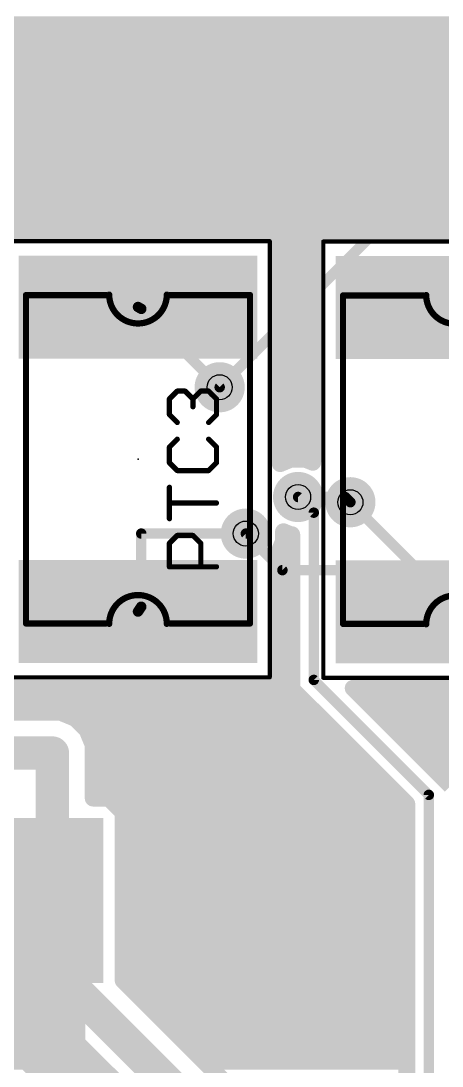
# Model space of a CAD drawing. Extents: x 0 to 10.8, y 0 to 6.1.
# Drawn here: x 1.47 to 1.873, y 2.556 to 3.556 of the extents above; entities that cross this region are included whole.
import ezdxf

# ---------------------------------------------------------------- set-up
doc = ezdxf.new("R2010")
doc.units = 0
for name, color, linetype in [('1', 22, 'CONTINUOUS'), ('116', 253, 'CONTINUOUS'), ('16', 175, 'CONTINUOUS'), ('18', 82, 'CONTINUOUS'), ('21', 253, 'CONTINUOUS'), ('23', 7, 'CONTINUOUS'), ('25', 253, 'CONTINUOUS'), ('29', 253, 'CONTINUOUS'), ('30', 253, 'CONTINUOUS'), ('31', 253, 'CONTINUOUS'), ('41', 22, 'CONTINUOUS'), ('44', 253, 'CONTINUOUS'), ('51', 253, 'CONTINUOUS')]:
    doc.layers.add(name, color=color, linetype=linetype)

# ---------------------------------------------------------------- blocks, each defined once
blk = doc.blocks.new('RECT')
blk.add_solid([(-0.5, -0.5), (0.5, -0.5), (-0.5, 0.5), (0.5, 0.5)])
blk = doc.blocks.new('ROUNDV')
at = {"const_width": 0.5}
blk.add_lwpolyline([(0, -0.25, 1), (0, 0.25, 1), (0, -0.25)], format="xyb", dxfattribs=at)

msp = doc.modelspace()

# ---------------------------------------------------------------- linework, layer by layer
at = {"layer": '1'}
for points, const_width in [([(0.868996, 3.552), (1.964, 3.552)], 0.016), ([(0.868996, 3.536), (1.96476, 3.536)], 0.016), ([(0.868996, 3.52), (1.974087, 3.52)], 0.016), ([(0.868996, 3.504), (3.474, 3.504)], 0.016), ([(0.892472, 3.488), (3.474, 3.488)], 0.016), ([(0.892472, 3.472), (3.474, 3.472)], 0.016), ([(0.892472, 3.456), (3.474, 3.456)], 0.016), ([(0.892472, 3.44), (3.474, 3.44)], 0.016), ([(0.892472, 3.424), (3.474, 3.424)], 0.016), ([(0.892323, 3.408), (3.474, 3.408)], 0.016), ([(0.052795, 3.392), (3.474, 3.392)], 0.016), ([(0.892472, 3.376), (3.474, 3.376)], 0.016), ([(0.892472, 3.36), (3.474, 3.36)], 0.016), ([(1.71202, 3.354772), (1.451764, 3.354772)], 0.016), ([(1.717874, 3.348917), (1.71202, 3.354772)], 0.016), ([(1.754913, 3.354378), (1.749059, 3.348524)], 0.016), ([(2.015169, 3.354378), (1.754913, 3.354378)], 0.016), ([(1.717874, 3.34063), (1.717874, 3.348917)], 0.016), ([(1.717874, 3.344), (1.749059, 3.344)], 0.016), ([(1.749059, 3.348524), (1.749059, 3.340236)], 0.016), ([(1.717874, 3.131866), (1.717874, 3.34063)], 0.016), ([(1.749059, 3.340236), (1.749059, 3.133134)], 0.016), ([(1.717874, 3.328), (1.749059, 3.328)], 0.016), ([(1.717874, 3.312), (1.749059, 3.312)], 0.016), ([(1.717874, 3.296), (1.749059, 3.296)], 0.016), ([(1.581894, 3.281783), (1.585, 3.28)], 0.01), ([(1.585, 3.28), (1.66, 3.205)], 0.01), ([(1.717874, 3.28), (1.749059, 3.28)], 0.016), ([(1.717874, 3.264), (1.749059, 3.264)], 0.016), ([(1.717874, 3.248), (1.749059, 3.248)], 0.016), ([(1.717874, 3.232), (1.749059, 3.232)], 0.016), ([(1.717874, 3.216), (1.749059, 3.216)], 0.016), ([(1.717874, 3.2), (1.749059, 3.2)], 0.016), ([(1.717874, 3.184), (1.749059, 3.184)], 0.016), ([(1.717874, 3.168), (1.749059, 3.168)], 0.016), ([(1.717874, 3.152), (1.749059, 3.152)], 0.016), ([(1.717874, 3.136), (1.749059, 3.136)], 0.016), ([(1.727835, 3.135996), (1.717874, 3.131866)], 0.016), ([(1.742161, 3.135996), (1.727835, 3.135996)], 0.016), ([(1.749059, 3.133134), (1.742161, 3.135996)], 0.016), ([(1.75, 3.085), (1.735, 3.1)], 0.01), ([(1.785, 3.095), (1.885, 2.995)], 0.01), ([(1.75, 2.925), (1.75, 3.085)], 0.01), ([(1.720996, 3.057835), (1.720996, 3.066835)], 0.016), ([(1.720996, 3.066835), (1.727835, 3.064)], 0.016), ([(1.727835, 3.064), (1.729, 3.064)], 0.016), ([(1.729, 3.064), (1.729, 2.933697)], 0.016), ([(1.585, 3.065), (1.685, 3.065)], 0.01), ([(1.585, 2.995), (1.585, 3.065)], 0.01), ([(1.717874, 3.050299), (1.720996, 3.057835)], 0.016), ([(1.720232, 3.056), (1.729, 3.056)], 0.016), ([(1.717874, 2.931594), (1.717874, 3.050299)], 0.016), ([(1.717874, 3.04), (1.729, 3.04)], 0.016), ([(1.717874, 3.024), (1.729, 3.024)], 0.016), ([(1.717874, 3.008), (1.729, 3.008)], 0.016), ([(1.581894, 2.990445), (1.585, 2.995)], 0.01), ([(1.717874, 2.992), (1.729, 2.992)], 0.016), ([(1.717874, 2.976), (1.729, 2.976)], 0.016), ([(1.717874, 2.96), (1.729, 2.96)], 0.016), ([(1.717874, 2.944), (1.729, 2.944)], 0.016), ([(1.729, 2.933697), (1.729, 2.916299)], 0.016), ([(1.71202, 2.917453), (1.717874, 2.923307)], 0.016), ([(1.717874, 2.923307), (1.717874, 2.931594)], 0.016), ([(1.717874, 2.928), (1.729, 2.928)], 0.016), ([(1.460051, 2.917453), (1.71202, 2.917453)], 0.016), ([(1.729, 2.916299), (1.839, 2.806299)], 0.016), ([(1.86, 2.815), (1.75, 2.925)], 0.01), ([(1.868697, 2.835996), (1.78763, 2.917059)], 0.016), ([(1.78763, 2.917059), (2.015169, 2.917059)], 0.016), ([(1.31315, 2.912), (1.733299, 2.912)], 0.016), ([(1.792693, 2.912), (2.599827, 2.912)], 0.016), ([(1.32915, 2.896), (1.749299, 2.896)], 0.016), ([(1.49224, 2.893996), (1.331154, 2.893996)], 0.016), ([(1.507756, 2.893996), (1.49224, 2.893996)], 0.016), ([(1.522091, 2.888059), (1.507756, 2.893996)], 0.016), ([(1.808693, 2.896), (2.599827, 2.896)], 0.016), ([(1.533059, 2.877091), (1.522091, 2.888059)], 0.016), ([(1.53015, 2.88), (1.765299, 2.88)], 0.016), ([(1.538996, 2.862756), (1.533059, 2.877091)], 0.016), ([(1.824693, 2.88), (2.60076, 2.88)], 0.016), ([(1.5, 2.855), (1.315, 2.855)], 0.032), ([(1.5, 2.715), (1.5, 2.855)], 0.032), ([(1.538484, 2.864), (1.781299, 2.864)], 0.016), ([(1.538996, 2.811854), (1.538996, 2.862756)], 0.016), ([(1.840693, 2.864), (2.607386, 2.864)], 0.016), ([(1.538996, 2.848), (1.797299, 2.848)], 0.016), ([(1.856693, 2.848), (2.464839, 2.848)], 0.016), ([(1.880996, 2.823697), (1.868697, 2.835996)], 0.016), ([(1.538996, 2.832), (1.813299, 2.832)], 0.016), ([(1.872693, 2.832), (2.439157, 2.832)], 0.016), ([(1.538996, 2.816), (1.829299, 2.816)], 0.016), ([(1.554146, 2.811854), (1.538996, 2.811854)], 0.016), ([(1.567618, 2.798382), (1.554146, 2.811854)], 0.016), ([(1.839, 2.806299), (1.839, 1.883161)], 0.016), ([(1.86, 1.66), (1.86, 2.815)], 0.01), ([(1.566, 2.8), (1.839, 2.8)], 0.016), ([(1.567618, 2.637528), (1.567618, 2.798382)], 0.016), ([(1.567618, 2.784), (1.839, 2.784)], 0.016), ([(1.567618, 2.768), (1.839, 2.768)], 0.016), ([(1.567618, 2.752), (1.839, 2.752)], 0.016), ([(1.567618, 2.736), (1.839, 2.736)], 0.016), ([(1.503622, 2.713858), (1.5, 2.715)], 0.032), ([(1.51, 2.7), (1.503622, 2.713858)], 0.032), ([(1.567618, 2.72), (1.839, 2.72)], 0.016), ([(1.51, 2.64), (1.51, 2.7)], 0.032), ([(1.567618, 2.704), (1.839, 2.704)], 0.016), ([(1.567618, 2.688), (1.839, 2.688)], 0.016), ([(1.567618, 2.672), (1.839, 2.672)], 0.016), ([(1.567618, 2.656), (1.839, 2.656)], 0.016), ([(1.69, 2.46), (1.51, 2.64)], 0.032), ([(1.567618, 2.64), (1.839, 2.64)], 0.016), ([(1.723059, 2.482091), (1.567618, 2.637528)], 0.016), ([(1.58115, 2.624), (1.839, 2.624)], 0.016), ([(1.453094, 2.615858), (1.478988, 2.615858)], 0.016), ([(1.478988, 2.615858), (1.487906, 2.606937)], 0.016), ([(0.052661, 2.608), (1.486843, 2.608)], 0.016), ([(1.487906, 2.606937), (1.651, 2.443843)], 0.016), ([(1.59715, 2.608), (1.839, 2.608)], 0.016), ([(0.052657, 2.592), (1.502843, 2.592)], 0.016), ([(1.61315, 2.592), (1.839, 2.592)], 0.016), ([(0.052654, 2.576), (1.518843, 2.576)], 0.016), ([(1.62915, 2.576), (1.839, 2.576)], 0.016), ([(0.05265, 2.56), (1.534843, 2.56)], 0.016), ([(1.64515, 2.56), (1.839, 2.56)], 0.016)]:
    msp.add_lwpolyline(points, dxfattribs=dict(at, const_width=const_width))
for points, const_width in [([(1.714848, 3.3576, 1), (1.709191, 3.351943)], 0.008), ([(1.71202, 3.350772, 1), (1.71202, 3.358772)], 0.008), ([(1.754913, 3.358378, 1), (1.754913, 3.350378)], 0.008), ([(1.757742, 3.35155, 1), (1.752085, 3.357206)], 0.008), ([(1.721874, 3.348917, 1), (1.713874, 3.348917)], 0.008), ([(1.717874, 3.348, 1), (1.717874, 3.34)], 0.008), ([(1.715046, 3.346089, 1), (1.720702, 3.351746)], 0.008), ([(1.753059, 3.348524, 1), (1.745059, 3.348524)], 0.008), ([(1.746231, 3.351352, 1), (1.751887, 3.345695)], 0.008), ([(1.749059, 3.34, 1), (1.749059, 3.348)], 0.008), ([(1.721874, 3.34063, 1), (1.713874, 3.34063)], 0.008), ([(1.713874, 3.34063, 1), (1.721874, 3.34063)], 0.008), ([(1.753059, 3.340236, 1), (1.745059, 3.340236)], 0.008), ([(1.745059, 3.340236, 1), (1.753059, 3.340236)], 0.008), ([(1.717874, 3.332, 1), (1.717874, 3.324)], 0.008), ([(1.749059, 3.324, 1), (1.749059, 3.332)], 0.008), ([(1.717874, 3.316, 1), (1.717874, 3.308)], 0.008), ([(1.749059, 3.308, 1), (1.749059, 3.316)], 0.008), ([(1.717874, 3.3, 1), (1.717874, 3.292)], 0.008), ([(1.749059, 3.292, 1), (1.749059, 3.3)], 0.008), ([(1.583138, 3.283952, 1), (1.580649, 3.279615)], 0.005), ([(1.586768, 3.281768, 1), (1.583232, 3.278232)], 0.005), ([(1.583755, 3.277832, 1), (1.586245, 3.282168)], 0.005), ([(1.717874, 3.284, 1), (1.717874, 3.276)], 0.008), ([(1.749059, 3.276, 1), (1.749059, 3.284)], 0.008), ([(1.717874, 3.268, 1), (1.717874, 3.26)], 0.008), ([(1.749059, 3.26, 1), (1.749059, 3.268)], 0.008), ([(1.717874, 3.252, 1), (1.717874, 3.244)], 0.008), ([(1.749059, 3.244, 1), (1.749059, 3.252)], 0.008), ([(1.717874, 3.236, 1), (1.717874, 3.228)], 0.008), ([(1.749059, 3.228, 1), (1.749059, 3.236)], 0.008), ([(1.717874, 3.22, 1), (1.717874, 3.212)], 0.008), ([(1.749059, 3.212, 1), (1.749059, 3.22)], 0.008), ([(1.658232, 3.203232, 1), (1.661768, 3.206768)], 0.005), ([(1.717874, 3.204, 1), (1.717874, 3.196)], 0.008), ([(1.749059, 3.196, 1), (1.749059, 3.204)], 0.008), ([(1.717874, 3.188, 1), (1.717874, 3.18)], 0.008), ([(1.749059, 3.18, 1), (1.749059, 3.188)], 0.008), ([(1.717874, 3.172, 1), (1.717874, 3.164)], 0.008), ([(1.749059, 3.164, 1), (1.749059, 3.172)], 0.008), ([(1.717874, 3.156, 1), (1.717874, 3.148)], 0.008), ([(1.749059, 3.148, 1), (1.749059, 3.156)], 0.008), ([(1.717874, 3.14, 1), (1.717874, 3.132)], 0.008), ([(1.727835, 3.139996, 1), (1.727835, 3.131996)], 0.008), ([(1.729367, 3.132301, 1), (1.726303, 3.139691)], 0.008), ([(1.743694, 3.139691, 1), (1.740628, 3.132302)], 0.008), ([(1.742161, 3.131996, 1), (1.742161, 3.139996)], 0.008), ([(1.747526, 3.129439, 1), (1.750592, 3.136828)], 0.008), ([(1.749059, 3.132, 1), (1.749059, 3.14)], 0.008), ([(1.716342, 3.135561, 1), (1.719406, 3.128171)], 0.008), ([(1.713874, 3.131866, 1), (1.721874, 3.131866)], 0.008), ([(1.745059, 3.133134, 1), (1.753059, 3.133134)], 0.008), ([(1.736768, 3.101768, 1), (1.733232, 3.098232)], 0.005), ([(1.786768, 3.096768, 1), (1.783232, 3.093232)], 0.005), ([(1.7525, 3.085, 1), (1.7475, 3.085)], 0.005), ([(1.748232, 3.083232, 1), (1.751768, 3.086768)], 0.005), ([(1.724996, 3.066835, 1), (1.716996, 3.066835)], 0.008), ([(1.722528, 3.07053, 1), (1.719464, 3.06314)], 0.008), ([(1.727835, 3.068, 1), (1.727835, 3.06)], 0.008), ([(1.733, 3.064, 1), (1.725, 3.064)], 0.008), ([(1.726303, 3.060305, 1), (1.729366, 3.067695)], 0.008), ([(1.729, 3.06, 1), (1.729, 3.068)], 0.008), ([(1.585, 3.0675, 1), (1.585, 3.0625)], 0.005), ([(1.5875, 3.065, 1), (1.5825, 3.065)], 0.005), ([(1.685, 3.0625, 1), (1.685, 3.0675)], 0.005), ([(1.720232, 3.06, 1), (1.720232, 3.052)], 0.008), ([(1.716996, 3.057835, 1), (1.724996, 3.057835)], 0.008), ([(1.724691, 3.056304, 1), (1.717301, 3.059366)], 0.008), ([(1.729, 3.052, 1), (1.729, 3.06)], 0.008), ([(1.721874, 3.050299, 1), (1.713874, 3.050299)], 0.008), ([(1.714179, 3.05183, 1), (1.721569, 3.048768)], 0.008), ([(1.717874, 3.044, 1), (1.717874, 3.036)], 0.008), ([(1.729, 3.036, 1), (1.729, 3.044)], 0.008), ([(1.717874, 3.028, 1), (1.717874, 3.02)], 0.008), ([(1.729, 3.02, 1), (1.729, 3.028)], 0.008), ([(1.717874, 3.012, 1), (1.717874, 3.004)], 0.008), ([(1.729, 3.004, 1), (1.729, 3.012)], 0.008), ([(1.579828, 2.991853, 1), (1.583959, 2.989036)], 0.005), ([(1.5825, 2.995, 1), (1.5875, 2.995)], 0.005), ([(1.587065, 2.993591, 1), (1.582935, 2.996409)], 0.005), ([(1.717874, 2.996, 1), (1.717874, 2.988)], 0.008), ([(1.729, 2.988, 1), (1.729, 2.996)], 0.008), ([(1.717874, 2.98, 1), (1.717874, 2.972)], 0.008), ([(1.729, 2.972, 1), (1.729, 2.98)], 0.008), ([(1.717874, 2.964, 1), (1.717874, 2.956)], 0.008), ([(1.729, 2.956, 1), (1.729, 2.964)], 0.008), ([(1.717874, 2.948, 1), (1.717874, 2.94)], 0.008), ([(1.729, 2.94, 1), (1.729, 2.948)], 0.008), ([(1.733, 2.933697, 1), (1.725, 2.933697)], 0.008), ([(1.721874, 2.931594, 1), (1.713874, 2.931594)], 0.008), ([(1.717874, 2.932, 1), (1.717874, 2.924)], 0.008), ([(1.713874, 2.931594, 1), (1.721874, 2.931594)], 0.008), ([(1.720702, 2.920479, 1), (1.715046, 2.926136)], 0.008), ([(1.725, 2.933697, 1), (1.733, 2.933697)], 0.008), ([(1.729, 2.924, 1), (1.729, 2.932)], 0.008), ([(1.709191, 2.920281, 1), (1.714848, 2.914624)], 0.008), ([(1.71202, 2.913453, 1), (1.71202, 2.921453)], 0.008), ([(1.713874, 2.923307, 1), (1.721874, 2.923307)], 0.008), ([(1.731828, 2.919128, 1), (1.726172, 2.913471)], 0.008), ([(1.725, 2.916299, 1), (1.733, 2.916299)], 0.008), ([(1.751768, 2.926768, 1), (1.748232, 2.923232)], 0.005), ([(1.7475, 2.925, 1), (1.7525, 2.925)], 0.005), ([(1.790458, 2.919888, 1), (1.784802, 2.914231)], 0.008), ([(1.78763, 2.921059, 1), (1.78763, 2.913059)], 0.008), ([(1.733299, 2.908, 1), (1.733299, 2.916)], 0.008), ([(1.792693, 2.916, 1), (1.792693, 2.908)], 0.008), ([(1.49224, 2.897996, 1), (1.49224, 2.889996)], 0.008), ([(1.49224, 2.889996, 1), (1.49224, 2.897996)], 0.008), ([(1.509287, 2.897692, 1), (1.506225, 2.8903)], 0.008), ([(1.507756, 2.889996, 1), (1.507756, 2.897996)], 0.008), ([(1.749299, 2.892, 1), (1.749299, 2.9)], 0.008), ([(1.808693, 2.9, 1), (1.808693, 2.892)], 0.008), ([(1.524919, 2.890887, 1), (1.519262, 2.885231)], 0.008), ([(1.52056, 2.884363, 1), (1.523621, 2.891755)], 0.008), ([(1.53015, 2.884, 1), (1.53015, 2.876)], 0.008), ([(1.536755, 2.878621, 1), (1.529363, 2.87556)], 0.008), ([(1.530231, 2.874262, 1), (1.535887, 2.879919)], 0.008), ([(1.765299, 2.876, 1), (1.765299, 2.884)], 0.008), ([(1.824693, 2.884, 1), (1.824693, 2.876)], 0.008), ([(1.508, 2.855, 1), (1.492, 2.855)], 0.016), ([(1.5, 2.847, 1), (1.5, 2.863)], 0.016), ([(1.538484, 2.868, 1), (1.538484, 2.86)], 0.008), ([(1.542996, 2.862756, 1), (1.534996, 2.862756)], 0.008), ([(1.781299, 2.86, 1), (1.781299, 2.868)], 0.008), ([(1.840693, 2.868, 1), (1.840693, 2.86)], 0.008), ([(1.5353, 2.861225, 1), (1.542692, 2.864287)], 0.008), ([(1.538996, 2.852, 1), (1.538996, 2.844)], 0.008), ([(1.797299, 2.844, 1), (1.797299, 2.852)], 0.008), ([(1.856693, 2.852, 1), (1.856693, 2.844)], 0.008), ([(1.871525, 2.838824, 1), (1.865868, 2.833168)], 0.008), ([(1.865868, 2.833168, 1), (1.871525, 2.838825)], 0.008), ([(1.538996, 2.836, 1), (1.538996, 2.828)], 0.008), ([(1.813299, 2.828, 1), (1.813299, 2.836)], 0.008), ([(1.872693, 2.836, 1), (1.872693, 2.828)], 0.008), ([(1.538996, 2.82, 1), (1.538996, 2.812)], 0.008), ([(1.829299, 2.812, 1), (1.829299, 2.82)], 0.008), ([(1.538996, 2.815854, 1), (1.538996, 2.807854)], 0.008), ([(1.534996, 2.811854, 1), (1.542996, 2.811854)], 0.008), ([(1.556974, 2.814683, 1), (1.551317, 2.809026)], 0.008), ([(1.554146, 2.807854, 1), (1.554146, 2.815854)], 0.008), ([(1.843, 2.806299, 1), (1.835, 2.806299)], 0.008), ([(1.836172, 2.803471, 1), (1.841828, 2.809128)], 0.008), ([(1.8625, 2.815, 1), (1.8575, 2.815)], 0.005), ([(1.858232, 2.813232, 1), (1.861768, 2.816768)], 0.005), ([(1.566, 2.804, 1), (1.566, 2.796)], 0.008), ([(1.571618, 2.798382, 1), (1.563618, 2.798382)], 0.008), ([(1.56479, 2.795553, 1), (1.570447, 2.80121)], 0.008), ([(1.839, 2.796, 1), (1.839, 2.804)], 0.008), ([(1.567618, 2.788, 1), (1.567618, 2.78)], 0.008), ([(1.839, 2.78, 1), (1.839, 2.788)], 0.008), ([(1.567618, 2.772, 1), (1.567618, 2.764)], 0.008), ([(1.839, 2.764, 1), (1.839, 2.772)], 0.008), ([(1.567618, 2.756, 1), (1.567618, 2.748)], 0.008), ([(1.839, 2.748, 1), (1.839, 2.756)], 0.008), ([(1.567618, 2.74, 1), (1.567618, 2.732)], 0.008), ([(1.839, 2.732, 1), (1.839, 2.74)], 0.008), ([(1.502405, 2.72263, 1), (1.497595, 2.70737)], 0.016), ([(1.492, 2.715, 1), (1.508, 2.715)], 0.016), ([(1.510889, 2.717203, 1), (1.496355, 2.710514)], 0.016), ([(1.501217, 2.706228, 1), (1.506027, 2.721488)], 0.016), ([(1.567618, 2.724, 1), (1.567618, 2.716)], 0.008), ([(1.839, 2.716, 1), (1.839, 2.724)], 0.008), ([(1.518, 2.7, 1), (1.502, 2.7)], 0.016), ([(1.502733, 2.696655, 1), (1.517267, 2.703345)], 0.016), ([(1.567618, 2.708, 1), (1.567618, 2.7)], 0.008), ([(1.839, 2.7, 1), (1.839, 2.708)], 0.008), ([(1.567618, 2.692, 1), (1.567618, 2.684)], 0.008), ([(1.839, 2.684, 1), (1.839, 2.692)], 0.008), ([(1.567618, 2.676, 1), (1.567618, 2.668)], 0.008), ([(1.839, 2.668, 1), (1.839, 2.676)], 0.008), ([(1.567618, 2.66, 1), (1.567618, 2.652)], 0.008), ([(1.839, 2.652, 1), (1.839, 2.66)], 0.008), ([(1.515657, 2.645657, 1), (1.504343, 2.634343)], 0.016), ([(1.502, 2.64, 1), (1.518, 2.64)], 0.016), ([(1.567618, 2.644, 1), (1.567618, 2.636)], 0.008), ([(1.570447, 2.640356, 1), (1.56479, 2.634699)], 0.008), ([(1.563618, 2.637528, 1), (1.571618, 2.637528)], 0.008), ([(1.839, 2.636, 1), (1.839, 2.644)], 0.008), ([(1.58115, 2.628, 1), (1.58115, 2.62)], 0.008), ([(1.839, 2.62, 1), (1.839, 2.628)], 0.008), ([(1.481817, 2.618686, 1), (1.476159, 2.61303)], 0.008), ([(1.478988, 2.611858, 1), (1.478988, 2.619858)], 0.008), ([(1.490734, 2.609765, 1), (1.485077, 2.604109)], 0.008), ([(1.485076, 2.604109, 1), (1.490735, 2.609765)], 0.008), ([(1.486843, 2.604, 1), (1.486843, 2.612)], 0.008), ([(1.59715, 2.612, 1), (1.59715, 2.604)], 0.008), ([(1.839, 2.604, 1), (1.839, 2.612)], 0.008), ([(1.502843, 2.588, 1), (1.502843, 2.596)], 0.008), ([(1.61315, 2.596, 1), (1.61315, 2.588)], 0.008), ([(1.839, 2.588, 1), (1.839, 2.596)], 0.008), ([(1.518843, 2.572, 1), (1.518843, 2.58)], 0.008), ([(1.62915, 2.58, 1), (1.62915, 2.572)], 0.008), ([(1.839, 2.572, 1), (1.839, 2.58)], 0.008), ([(1.534843, 2.556, 1), (1.534843, 2.564)], 0.008), ([(1.64515, 2.564, 1), (1.64515, 2.556)], 0.008), ([(1.839, 2.556, 1), (1.839, 2.564)], 0.008)]:
    msp.add_lwpolyline(points, format="xyb", dxfattribs=dict(at, const_width=const_width))
at = {"layer": '116', "const_width": 0.008071}
for points in [[(1.66, 3.195079, 1), (1.66, 3.214921, 1), (1.66, 3.195079)], [(1.735, 3.090079, 1), (1.735, 3.109921, 1), (1.735, 3.090079)], [(1.785, 3.085079, 1), (1.785, 3.104921, 1), (1.785, 3.085079)], [(1.685, 3.055079, 1), (1.685, 3.074921, 1), (1.685, 3.055079)]]:
    msp.add_lwpolyline(points, format="xyb", dxfattribs=at)
at = {"layer": '16'}
for points, const_width in [([(1.66, 3.205), (2, 3.545)], 0.01), ([(1.735, 3.1), (1.78, 3.1)], 0.01), ([(1.78, 3.1), (1.785, 3.095)], 0.01), ([(1.685, 3.065), (1.72, 3.03)], 0.01), ([(1.72, 3.03), (1.99, 3.03)], 0.01), ([(1.46, 2.75), (1.415, 2.795)], 0.032), ([(1.46, 2.685), (1.46, 2.75)], 0.032), ([(1.425, 2.685), (1.46, 2.685)], 0.032), ([(1.415, 2.675), (1.95, 2.14)], 0.032), ([(1.392909, 2.641937), (1.916937, 2.117909)], 0.016), ([(0.05265, 2.56), (1.474846, 2.56)], 0.016)]:
    msp.add_lwpolyline(points, dxfattribs=dict(at, const_width=const_width))
for points, const_width in [([(1.658232, 3.206768, 1), (1.661768, 3.203232)], 0.005), ([(1.735, 3.1025, 1), (1.735, 3.0975)], 0.005), ([(1.781768, 3.101768, 1), (1.778232, 3.098232)], 0.005), ([(1.78, 3.0975, 1), (1.78, 3.1025)], 0.005), ([(1.783232, 3.093232, 1), (1.786768, 3.096768)], 0.005), ([(1.686768, 3.066768, 1), (1.683232, 3.063232)], 0.005), ([(1.72, 3.0325, 1), (1.72, 3.0275)], 0.005), ([(1.718232, 3.028232, 1), (1.721768, 3.031768)], 0.005), ([(1.468, 2.75, 1), (1.452, 2.75)], 0.016), ([(1.454343, 2.744343, 1), (1.465657, 2.755657)], 0.016), ([(1.46, 2.677, 1), (1.46, 2.693)], 0.016), ([(1.452, 2.685, 1), (1.468, 2.685)], 0.016), ([(1.474846, 2.556, 1), (1.474846, 2.564)], 0.008)]:
    msp.add_lwpolyline(points, format="xyb", dxfattribs=dict(at, const_width=const_width))
at = {"layer": '21', "const_width": 0.006}
for points in [[(1.474807, 3.057768), (1.474807, 3.214461)], [(1.68898, 3.214461), (1.68898, 3.057768)], [(1.777957, 3.057374), (1.777957, 3.214067)]]:
    msp.add_lwpolyline(points, dxfattribs=at)
at = {"layer": '21', "const_width": 0.003}
for points in [[(1.476307, 3.214461, 1), (1.473307, 3.214461)], [(1.69048, 3.214461, 1), (1.68748, 3.214461)], [(1.779457, 3.214067, 1), (1.776457, 3.214067)], [(1.473307, 3.057768, 1), (1.476307, 3.057768)], [(1.68748, 3.057768, 1), (1.69048, 3.057768)], [(1.776457, 3.057374, 1), (1.779457, 3.057374)]]:
    msp.add_lwpolyline(points, format="xyb", dxfattribs=at)
at = {"layer": '23'}
msp.add_point((1.581894, 3.136114), dxfattribs=at)
at = {"layer": '25', "const_width": 0.005}
for points in [[(1.611917, 3.193823), (1.619421, 3.201331)], [(1.619421, 3.201331), (1.626929, 3.201331)], [(1.626929, 3.201331), (1.634437, 3.193823)], [(1.634437, 3.193823), (1.641941, 3.201331)], [(1.641941, 3.201331), (1.649449, 3.201331)], [(1.649449, 3.201331), (1.656953, 3.193823)], [(1.611917, 3.178811), (1.611917, 3.193823)], [(1.634437, 3.193823), (1.634437, 3.186319)], [(1.656953, 3.193823), (1.656953, 3.178811)], [(1.619421, 3.171307), (1.611917, 3.178811)], [(1.656953, 3.178811), (1.649449, 3.171307)], [(1.619421, 3.155295), (1.611917, 3.147787)], [(1.611917, 3.147787), (1.611917, 3.132776)], [(1.656953, 3.147787), (1.649449, 3.155295)], [(1.656953, 3.132776), (1.656953, 3.147787)], [(1.611917, 3.132776), (1.619421, 3.125272)], [(1.649449, 3.125272), (1.656953, 3.132776)], [(1.619421, 3.125272), (1.649449, 3.125272)], [(1.611917, 3.079236), (1.611917, 3.10926)], [(1.656953, 3.094248), (1.611917, 3.094248)], [(1.611917, 3.055717), (1.619421, 3.063224)], [(1.619421, 3.063224), (1.634437, 3.063224)], [(1.634437, 3.063224), (1.641941, 3.055717)], [(1.611917, 3.033201), (1.611917, 3.055717)], [(1.641941, 3.055717), (1.641941, 3.033201)], [(1.656953, 3.033201), (1.611917, 3.033201)]]:
    msp.add_lwpolyline(points, dxfattribs=at)
at = {"layer": '25', "const_width": 0.0025}
for points in [[(1.619421, 3.202581, 1), (1.619421, 3.200081)], [(1.620305, 3.200447, 1), (1.618537, 3.202214)], [(1.627813, 3.202215, 1), (1.626045, 3.200447)], [(1.626929, 3.200081, 1), (1.626929, 3.202581)], [(1.641941, 3.202581, 1), (1.641941, 3.200081)], [(1.642825, 3.200447, 1), (1.641057, 3.202214)], [(1.650333, 3.202214, 1), (1.648565, 3.200447)], [(1.649449, 3.200081, 1), (1.649449, 3.202581)], [(1.613167, 3.193823, 1), (1.610667, 3.193823)], [(1.611033, 3.194706, 1), (1.612801, 3.192939)], [(1.635687, 3.193823, 1), (1.633187, 3.193823)], [(1.633553, 3.194706, 1), (1.635321, 3.192939)], [(1.633553, 3.192939, 1), (1.635321, 3.194707)], [(1.658203, 3.193823, 1), (1.655703, 3.193823)], [(1.656069, 3.192939, 1), (1.657837, 3.194706)], [(1.612801, 3.179695, 1), (1.611033, 3.177927)], [(1.610667, 3.178811, 1), (1.613167, 3.178811)], [(1.633187, 3.186319, 1), (1.635687, 3.186319)], [(1.655703, 3.178811, 1), (1.658203, 3.178811)], [(1.657837, 3.177927, 1), (1.656069, 3.179695)], [(1.618537, 3.170423, 1), (1.620305, 3.172191)], [(1.648565, 3.172191, 1), (1.650333, 3.170423)], [(1.613167, 3.147787, 1), (1.610667, 3.147787)], [(1.620305, 3.154412, 1), (1.618537, 3.156179)], [(1.650333, 3.156179, 1), (1.648565, 3.154412)], [(1.658203, 3.147787, 1), (1.655703, 3.147787)], [(1.611033, 3.148671, 1), (1.612801, 3.146904)], [(1.656069, 3.146904, 1), (1.657837, 3.148671)], [(1.612801, 3.133659, 1), (1.611033, 3.131892)], [(1.610667, 3.132776, 1), (1.613167, 3.132776)], [(1.655703, 3.132776, 1), (1.658203, 3.132776)], [(1.657837, 3.131892, 1), (1.656069, 3.133659)], [(1.619421, 3.126522, 1), (1.619421, 3.124022)], [(1.618537, 3.124388, 1), (1.620305, 3.126156)], [(1.648565, 3.126156, 1), (1.650333, 3.124388)], [(1.649449, 3.124022, 1), (1.649449, 3.126522)], [(1.613167, 3.10926, 1), (1.610667, 3.10926)], [(1.611917, 3.095498, 1), (1.611917, 3.092998)], [(1.656953, 3.092998, 1), (1.656953, 3.095498)], [(1.610667, 3.079236, 1), (1.613167, 3.079236)], [(1.619421, 3.064474, 1), (1.619421, 3.061974)], [(1.620305, 3.062341, 1), (1.618537, 3.064108)], [(1.635321, 3.064108, 1), (1.633553, 3.062341)], [(1.634437, 3.061974, 1), (1.634437, 3.064474)], [(1.613167, 3.055717, 1), (1.610667, 3.055717)], [(1.611033, 3.0566, 1), (1.612801, 3.054833)], [(1.643191, 3.055717, 1), (1.640691, 3.055717)], [(1.641057, 3.054833, 1), (1.642825, 3.0566)], [(1.611917, 3.034451, 1), (1.611917, 3.031951)], [(1.610667, 3.033201, 1), (1.613167, 3.033201)], [(1.640691, 3.033201, 1), (1.643191, 3.033201)], [(1.656953, 3.031951, 1), (1.656953, 3.034451)]]:
    msp.add_lwpolyline(points, format="xyb", dxfattribs=at)
at = {"layer": '41', "const_width": 0.004}
for points in [[(1.455909, 3.344776), (1.707878, 3.344776)], [(1.707878, 3.344776), (1.707878, 2.927453)], [(1.759059, 2.927059), (1.759059, 3.344382)], [(1.759059, 3.344382), (2.011028, 3.344382)], [(1.707878, 2.927453), (1.455909, 2.927453)], [(2.011028, 2.927059), (1.759059, 2.927059)]]:
    msp.add_lwpolyline(points, dxfattribs=at)
at = {"layer": '41', "const_width": 0.002}
for points in [[(1.708878, 3.344776, 1), (1.706878, 3.344776)], [(1.707878, 3.343776, 1), (1.707878, 3.345776)], [(1.760059, 3.344382, 1), (1.758059, 3.344382)], [(1.759059, 3.345382, 1), (1.759059, 3.343382)], [(1.706878, 2.927453, 1), (1.708878, 2.927453)], [(1.707878, 2.926453, 1), (1.707878, 2.928453)], [(1.759059, 2.928059, 1), (1.759059, 2.926059)], [(1.758059, 2.927059, 1), (1.760059, 2.927059)]]:
    msp.add_lwpolyline(points, format="xyb", dxfattribs=at)
at = {"layer": '44'}
for centre in [(1.66, 3.205), (1.735, 3.1), (1.785, 3.095), (1.685, 3.065)]:
    msp.add_circle(centre, 0.012, dxfattribs=at)
at = {"layer": '51', "const_width": 0.006}
for points in [[(1.474807, 2.979028), (1.474807, 3.293201)], [(1.474807, 3.293201), (1.551185, 3.293201)], [(1.612602, 3.293201), (1.68898, 3.293201)], [(1.68898, 3.293201), (1.68898, 2.979028)], [(1.777957, 2.978634), (1.777957, 3.292807)], [(1.777957, 3.292807), (1.854335, 3.292807)], [(1.551185, 2.979028), (1.474807, 2.979028)], [(1.68898, 2.979028), (1.612602, 2.979028)], [(1.854335, 2.978634), (1.777957, 2.978634)]]:
    msp.add_lwpolyline(points, dxfattribs=at)
at = {"layer": '51'}
for points, const_width in [([(1.476307, 3.293201, 1), (1.473307, 3.293201)], 0.003), ([(1.474807, 3.294701, 1), (1.474807, 3.291701)], 0.003), ([(1.551185, 3.291701, 1), (1.551185, 3.294701)], 0.003), ([(1.554335, 3.293594, 1), (1.609453, 3.293594)], 0.006), ([(1.555835, 3.293594, 1), (1.552835, 3.293594)], 0.003), ([(1.610953, 3.293594, 1), (1.607953, 3.293594)], 0.003), ([(1.612602, 3.294701, 1), (1.612602, 3.291701)], 0.003), ([(1.69048, 3.293201, 1), (1.68748, 3.293201)], 0.003), ([(1.68898, 3.291701, 1), (1.68898, 3.294701)], 0.003), ([(1.779457, 3.292807, 1), (1.776457, 3.292807)], 0.003), ([(1.777957, 3.294307, 1), (1.777957, 3.291307)], 0.003), ([(1.854335, 3.291307, 1), (1.854335, 3.294307)], 0.003), ([(1.857484, 3.293201, 1), (1.912602, 3.293201)], 0.006), ([(1.858984, 3.293201, 1), (1.855984, 3.293201)], 0.003), ([(1.609453, 2.978634, 1), (1.554335, 2.978634)], 0.006), ([(1.912602, 2.97824, 1), (1.857484, 2.97824)], 0.006), ([(1.474807, 2.980528, 1), (1.474807, 2.977528)], 0.003), ([(1.473307, 2.979028, 1), (1.476307, 2.979028)], 0.003), ([(1.551185, 2.977528, 1), (1.551185, 2.980528)], 0.003), ([(1.552835, 2.978634, 1), (1.555835, 2.978634)], 0.003), ([(1.607953, 2.978634, 1), (1.610953, 2.978634)], 0.003), ([(1.612602, 2.980528, 1), (1.612602, 2.977528)], 0.003), ([(1.68748, 2.979028, 1), (1.69048, 2.979028)], 0.003), ([(1.68898, 2.977528, 1), (1.68898, 2.980528)], 0.003), ([(1.777957, 2.980134, 1), (1.777957, 2.977134)], 0.003), ([(1.776457, 2.978634, 1), (1.779457, 2.978634)], 0.003), ([(1.854335, 2.977134, 1), (1.854335, 2.980134)], 0.003), ([(1.855984, 2.97824, 1), (1.858984, 2.97824)], 0.003)]:
    msp.add_lwpolyline(points, format="xyb", dxfattribs=dict(at, const_width=const_width))

# ---------------------------------------------------------------- block references
at = {"layer": '1'}
for p, xscale, yscale, rotation in [((1.581894, 3.281783), 0.090551, 0.220472, 270), ((1.885043, 3.28139), 0.090551, 0.220472, 270), ((1.581894, 2.990445), 0.090551, 0.220472, 270), ((1.885043, 2.990051), 0.090551, 0.220472, 270), ((1.503622, 2.713858), 0.082, 0.15, 180)]:
    msp.add_blockref('RECT', p, dxfattribs=dict(at, xscale=xscale, yscale=yscale, rotation=rotation))
at = {"layer": '18', "xscale": 0.04, "yscale": 0.04}
for p in [(1.66, 3.205), (1.66, 3.205), (1.735, 3.1), (1.735, 3.1), (1.785, 3.095), (1.785, 3.095), (1.685, 3.065), (1.685, 3.065)]:
    msp.add_blockref('ROUNDV', p, dxfattribs=at)
at = {"layer": '21', "xscale": 0.056, "yscale": 0.098, "rotation": 180}
msp.add_blockref('RECT', (1.503622, 2.579858), dxfattribs=at)
at = {"layer": '29'}
for p, xscale, yscale, rotation in [((1.581894, 3.281783), 0.098551, 0.228472, 270), ((1.885043, 3.28139), 0.098551, 0.228472, 270), ((1.581894, 2.990445), 0.098551, 0.228472, 270), ((1.885043, 2.990051), 0.098551, 0.228472, 270), ((1.503622, 2.713858), 0.09, 0.158, 180)]:
    msp.add_blockref('RECT', p, dxfattribs=dict(at, xscale=xscale, yscale=yscale, rotation=rotation))
at = {"layer": '29', "xscale": 0.048, "yscale": 0.048}
for p in [(1.66, 3.205), (1.735, 3.1), (1.785, 3.095), (1.685, 3.065)]:
    msp.add_blockref('ROUNDV', p, dxfattribs=at)
at = {"layer": '30', "xscale": 0.048, "yscale": 0.048}
for p in [(1.66, 3.205), (1.735, 3.1), (1.785, 3.095), (1.685, 3.065)]:
    msp.add_blockref('ROUNDV', p, dxfattribs=at)
at = {"layer": '31'}
for p, xscale, yscale, rotation in [((1.581894, 3.281783), 0.090551, 0.220472, 270), ((1.885043, 3.28139), 0.090551, 0.220472, 270), ((1.581894, 2.990445), 0.090551, 0.220472, 270), ((1.885043, 2.990051), 0.090551, 0.220472, 270), ((1.503622, 2.713858), 0.082, 0.15, 180)]:
    msp.add_blockref('RECT', p, dxfattribs=dict(at, xscale=xscale, yscale=yscale, rotation=rotation))
at = {"layer": '51', "yscale": 0.056, "rotation": 180}
for p, xscale in [((1.503622, 2.710858), 0.044), ((1.503622, 2.656858), 0.056)]:
    msp.add_blockref('RECT', p, dxfattribs=dict(at, xscale=xscale))

doc.saveas('drawing.dxf')
